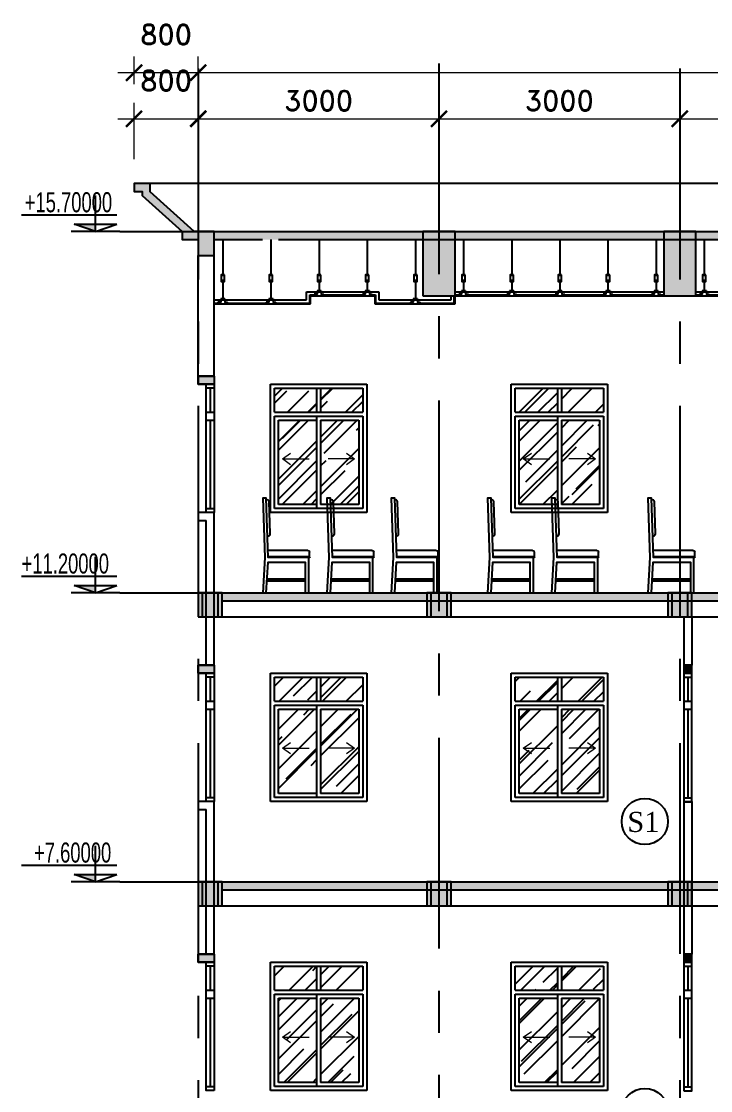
# Model space of a CAD drawing. Header units: inches. Extents: x 452443 to 881249, y 975131 to 1198310.
# Drawn here: x 776662 to 785251, y 1041510 to 1054828 of the extents above; entities that cross this region are included whole.
import ezdxf

# ---------------------------------------------------------------- set-up
doc = ezdxf.new("R2010")
doc.units = ezdxf.units.IN
doc.header["$LTSCALE"] = 3.5
doc.header["$MEASUREMENT"] = 0
doc.linetypes.add('CENTER', pattern=[2, 1.25, -0.25, 0.25, -0.25])
for name, color, linetype in [('1-NETMANH', 1, 'Continuous'), ('cot', 1, 'Continuous'), ('cotnha', 1, 'Continuous'), ('dim 251', 251, 'Continuous'), ('DOOR-84', 84, 'Continuous'), ('GHICHU', 40, 'Continuous'), ('hatch vl', 4, 'Continuous'), ('NCUAMANH', 32, 'Continuous'), ('Netthay_126', 126, 'Continuous'), ('phong', 2, 'Continuous'), ('text', 3, 'Continuous'), ('thuocdo', 3, 'Continuous'), ('Truc', 252, 'Continuous')]:
    doc.layers.add(name, color=color, linetype=linetype)
doc.styles.add('KICHTHUOC', font='VHELVCN0.TTF')
doc.styles.add('romand', font='romand.shx')
doc.styles.get("Standard").update_dxf_attribs({"font": 'times.ttf'})
doc.dimstyles.new('TL100', dxfattribs={"dimscale": 100, "dimtxt": 2.5, "dimasz": 2, "dimexe": 2, "dimexo": 1, "dimgap": 1, "dimtad": 1, "dimdec": 0, "dimzin": 0, "dimdsep": 46, "dimtxsty": 'romand', "dimblk": 'ARCHTICK', "dimcen": 2, "dimdle": 2, "dimclrd": 256, "dimclre": 256, "dimclrt": 7, "dimadec": 0, "dimazin": 0, "dimtfac": 0.004, "dimtdec": 0, "dimtmove": 2, "dimatfit": 3, "dimfxl": 1, "dimtolj": 1, "dimtzin": 0, "dimlwd": 20, "dimlwe": 20, "dimarcsym": 1})

# ---------------------------------------------------------------- blocks, each defined once
blk = doc.blocks.new('_ArchTick')
at = {"color": 0, "linetype": 'ByBlock', "const_width": 0.15}
blk.add_lwpolyline([(-0.5, -0.5), (0.5, 0.5)], dxfattribs=at)
blk = doc.blocks.new('*D2520')
at = {"layer": 'DEFPOINTS', "color": 0}
for p in [(778866, 1053615), (778866, 1053128), (778066, 1053010)]:
    blk.add_point(p, dxfattribs=at)
at = {"layer": 'thuocdo', "linetype": 'Continuous', "lineweight": 20}
for p, q in [((778066, 1053110), (778066, 1053815)), ((778866, 1053228), (778866, 1053815)), ((777866, 1053615), (779066, 1053615))]:
    blk.add_line(p, q, dxfattribs=at)
at = {"layer": 'thuocdo', "lineweight": 20, "xscale": 200, "yscale": 200, "zscale": 200, "rotation": 180}
blk.add_blockref('_ArchTick', (778066, 1053615), dxfattribs=at)
at = {"layer": 'thuocdo', "lineweight": 20, "xscale": 200, "yscale": 200, "zscale": 200}
blk.add_blockref('_ArchTick', (778866, 1053615), dxfattribs=at)
at = {"layer": 'thuocdo', "color": 7, "insert": (778466, 1054090), "char_height": 250, "attachment_point": 5, "style": 'romand'}
blk.add_mtext('\\A1;800', dxfattribs=at)
blk = doc.blocks.new('*D2521')
at = {"layer": 'DEFPOINTS', "color": 0}
for p in [(781866, 1053615), (781866, 1053563), (778866, 1053128)]:
    blk.add_point(p, dxfattribs=at)
at = {"layer": 'thuocdo', "linetype": 'Continuous', "lineweight": 20}
for p, q in [((778866, 1053228), (778866, 1053815)), ((781866, 1053663), (781866, 1053815)), ((778666, 1053615), (782066, 1053615))]:
    blk.add_line(p, q, dxfattribs=at)
at = {"layer": 'thuocdo', "lineweight": 20, "xscale": 200, "yscale": 200, "zscale": 200, "rotation": 180}
blk.add_blockref('_ArchTick', (778866, 1053615), dxfattribs=at)
at = {"layer": 'thuocdo', "lineweight": 20, "xscale": 200, "yscale": 200, "zscale": 200}
blk.add_blockref('_ArchTick', (781866, 1053615), dxfattribs=at)
at = {"layer": 'thuocdo', "color": 7, "insert": (780366, 1053840), "char_height": 250, "attachment_point": 5, "style": 'romand'}
blk.add_mtext('\\A1;3000', dxfattribs=at)
blk = doc.blocks.new('*D2522')
at = {"layer": 'DEFPOINTS', "color": 0}
for p in [(784866, 1053615), (781866, 1053563), (784866, 1053563)]:
    blk.add_point(p, dxfattribs=at)
at = {"layer": 'thuocdo', "linetype": 'Continuous', "lineweight": 20}
for p, q in [((781866, 1053663), (781866, 1053815)), ((784866, 1053663), (784866, 1053815)), ((781666, 1053615), (785066, 1053615))]:
    blk.add_line(p, q, dxfattribs=at)
at = {"layer": 'thuocdo', "lineweight": 20, "xscale": 200, "yscale": 200, "zscale": 200, "rotation": 180}
blk.add_blockref('_ArchTick', (781866, 1053615), dxfattribs=at)
at = {"layer": 'thuocdo', "lineweight": 20, "xscale": 200, "yscale": 200, "zscale": 200}
blk.add_blockref('_ArchTick', (784866, 1053615), dxfattribs=at)
at = {"layer": 'thuocdo', "color": 7, "insert": (783366, 1053840), "char_height": 250, "attachment_point": 5, "style": 'romand'}
blk.add_mtext('\\A1;3000', dxfattribs=at)
blk = doc.blocks.new('*D2524')
at = {"layer": 'DEFPOINTS', "color": 0}
for p in [(787366, 1053615), (784866, 1053563), (787366, 1053563)]:
    blk.add_point(p, dxfattribs=at)
at = {"layer": 'thuocdo', "linetype": 'Continuous', "lineweight": 20}
for p, q in [((784866, 1053663), (784866, 1053815)), ((787366, 1053663), (787366, 1053815)), ((784666, 1053615), (787566, 1053615))]:
    blk.add_line(p, q, dxfattribs=at)
at = {"layer": 'thuocdo', "lineweight": 20, "xscale": 200, "yscale": 200, "zscale": 200, "rotation": 180}
blk.add_blockref('_ArchTick', (784866, 1053615), dxfattribs=at)
at = {"layer": 'thuocdo', "lineweight": 20, "xscale": 200, "yscale": 200, "zscale": 200}
blk.add_blockref('_ArchTick', (787366, 1053615), dxfattribs=at)
at = {"layer": 'thuocdo', "color": 7, "insert": (786116, 1053840), "char_height": 250, "attachment_point": 5, "style": 'romand'}
blk.add_mtext('\\A1;2500', dxfattribs=at)
blk = doc.blocks.new('*D2528')
at = {"layer": 'DEFPOINTS', "color": 0}
for p in [(778866, 1054189), (778866, 1053946), (793366, 1053571)]:
    blk.add_point(p, dxfattribs=at)
at = {"layer": 'thuocdo', "linetype": 'Continuous', "lineweight": 20}
for p, q in [((778866, 1054046), (778866, 1054389)), ((793366, 1053671), (793366, 1054389)), ((793566, 1054189), (778666, 1054189))]:
    blk.add_line(p, q, dxfattribs=at)
at = {"layer": 'thuocdo', "lineweight": 20, "xscale": 200, "yscale": 200, "zscale": 200, "rotation": 180}
blk.add_blockref('_ArchTick', (778866, 1054189), dxfattribs=at)
at = {"layer": 'thuocdo', "lineweight": 20, "xscale": 200, "yscale": 200, "zscale": 200}
blk.add_blockref('_ArchTick', (793366, 1054189), dxfattribs=at)
at = {"layer": 'thuocdo', "color": 7, "insert": (786116, 1054414), "char_height": 250, "attachment_point": 5, "style": 'romand'}
blk.add_mtext('\\A1;14500', dxfattribs=at)
blk = doc.blocks.new('*D2529')
at = {"layer": 'DEFPOINTS', "color": 0}
for p in [(778066, 1054189), (778066, 1053946), (778866, 1053946)]:
    blk.add_point(p, dxfattribs=at)
at = {"layer": 'thuocdo', "linetype": 'Continuous', "lineweight": 20}
for p, q in [((778066, 1054046), (778066, 1054389)), ((778866, 1054046), (778866, 1054389)), ((779066, 1054189), (777866, 1054189))]:
    blk.add_line(p, q, dxfattribs=at)
at = {"layer": 'thuocdo', "lineweight": 20, "xscale": 200, "yscale": 200, "zscale": 200, "rotation": 180}
blk.add_blockref('_ArchTick', (778066, 1054189), dxfattribs=at)
at = {"layer": 'thuocdo', "lineweight": 20, "xscale": 200, "yscale": 200, "zscale": 200}
blk.add_blockref('_ArchTick', (778866, 1054189), dxfattribs=at)
at = {"layer": 'thuocdo', "color": 7, "insert": (778466, 1054664), "char_height": 250, "attachment_point": 5, "style": 'romand'}
blk.add_mtext('\\A1;800', dxfattribs=at)
blk = doc.blocks.new('ghe 560')
for p, q in [((-529, 169), (-55, 169)), ((-529, 146), (-53, 146))]:
    blk.add_line(p, q)
blk.add_lwpolyline([(-45, 0), (-67, 382), (-529, 382), (-529, 0), (-574, 0), (-574, 439), (-70, 439), (-45, 1181), (0, 1181), (-25, 439), (0, 0)], close=True)
at = {"layer": '1-NETMANH'}
for p, q in [((-585, 450), (-585, 506)), ((-585, 450), (-70, 450)), ((-562, 529), (-68, 529))]:
    blk.add_line(p, q, dxfattribs=at)
blk.add_lwpolyline([(-61, 711, -0.588296), (-94, 733), (-80, 1136, -0.588296), (-46, 1155)], format="xyb", dxfattribs=at)
for centre, radius, start, end in [((-562, 506), 22.5, 90, 180), ((-574, 450), 11.2, 180, 270)]:
    blk.add_arc(centre, radius, start, end, dxfattribs=at)
blk = doc.blocks.new('CD')
at = {"ltscale": 50}
blk.add_hatch(color=256, dxfattribs=at).paths.add_polyline_path([(0, 69.3), (0, 0), (196.9, 69.3)])
for p, q in [((0, 0), (0, 334.6)), ((-196.1, 152.2), (687.5, 152.2)), ((-226.8, 0), (226.8, 0)), ((0, 0), (-196.9, 69.3)), ((196.9, 69.3), (-196.9, 69.3)), ((0, 0), (196.9, 69.3))]:
    blk.add_line(p, q, dxfattribs=at)
at = {"layer": 'text', "style": 'KICHTHUOC', "width": 0.8}
blk.add_attdef('%%P0.000', (16.8, 178.7), '', height=150, dxfattribs=at)
blk = doc.blocks.new('gcfhgt')
at = {"layer": 'dim 251', "linetype": 'Continuous'}
for points in [[(371279, 227937), (371279, 227894), (371245, 227894)], [(371365, 227894), (371365, 227875), (371245, 227875), (371245, 227894)], [(371279, 227937), (371331, 227937)], [(371331, 227937), (371331, 227894), (371365, 227894)]]:
    blk.add_lwpolyline(points, dxfattribs=at)
blk = doc.blocks.new('CUAS1200x1600')
at = {"layer": 'hatch vl'}
h = blk.add_hatch(dxfattribs=at)
h.set_pattern_fill('AR-RROOF', color=256, scale=15, angle=45)
h.set_pattern_definition([(45, (381731, 834646.73), (323.28922, 862.10459), [5715, -762, 1905, -381]), (45, (381954.6, 835139.75), (-627.7199, 88.90454), [1143, -125.73, 2286, -285.75]), (45, (381636.7, 835010.43), (1220.41681, 1581.4231), [3048, -533.4, 1524, -381])])
h.paths.add_polyline_path([(100, 100), (575, 100), (575, 1150), (100, 1150)])
h.paths.add_polyline_path([(625, 100), (1100, 100), (1100, 1150), (625, 1150)])
h.paths.add_polyline_path([(575, 1250), (575, 1550), (50, 1550), (50, 1250)])
h.paths.add_polyline_path([(625, 1550), (625, 1250), (1150, 1250), (1150, 1550)])
at = {"layer": 'DOOR-84', "ltscale": 3}
for p, q in [((0, 0), (0, 1600)), ((0, 1600), (1200, 1600)), ((50, 1250), (50, 1550)), ((50, 1550), (1150, 1550)), ((1150, 1550), (1150, 1250)), ((50, 1250), (1150, 1250)), ((50, 50), (50, 1200)), ((50, 1200), (1150, 1200)), ((1150, 1200), (1150, 50)), ((100, 100), (100, 1150)), ((100, 1150), (575, 1150)), ((625, 1150), (1100, 1150)), ((1100, 1150), (1100, 100)), ((1200, 0), (0, 0)), ((1150, 50), (50, 50)), ((575, 100), (100, 100)), ((1100, 100), (625, 100))]:
    blk.add_line(p, q, dxfattribs=at)
for points in [[(1200, 1600), (1200, 0)], [(575, 1550), (575, 1250)], [(625, 1550), (625, 1250)], [(575, 1200), (575, 50)], [(625, 1150), (625, 100)]]:
    blk.add_lwpolyline(points, dxfattribs=at)
for points in [[(151, 667), (481, 667)], [(1049, 667), (719, 667)]]:
    blk.add_leader(points, dimstyle='TL100', override={"dimasz": 1, "dimtad": 0, "dimldrblk": 'Open90', "dimarcsym": 1}, dxfattribs=at)

msp = doc.modelspace()

# ---------------------------------------------------------------- hatches: boundary and pattern name
at = {"layer": 'cot'}
h = msp.add_hatch(color=256, dxfattribs=at)
h.dxf.hatch_style = 1
h.paths.add_polyline_path([(778865.8, 1052110.4), (778865.8, 1052210.4), (778815.2, 1052210.4), (778265.8, 1052704.9), (778265.8, 1052810.4), (778065.8, 1052810.4), (778065.8, 1052710.4), (778165.8, 1052710.4), (778165.8, 1052660.4), (778665.8, 1052210.4), (778665.8, 1052110.4)])
h = msp.add_hatch(color=256, dxfattribs=at)
h.dxf.hatch_style = 1
h.paths.add_polyline_path([(779065.8, 1052210.4), (778865.8, 1052210.4), (778865.8, 1051910.4), (779065.8, 1051910.4)])
h = msp.add_hatch(color=256, dxfattribs=at)
h.dxf.hatch_style = 1
h.paths.add_polyline_path([(787215.8, 1052210.4), (785015.8, 1052210.4), (785015.8, 1052110.4), (787215.8, 1052110.4)])
h.paths.add_polyline_path([(791015.8, 1052210.4), (787515.8, 1052210.4), (787515.8, 1052110.4), (791015.8, 1052110.4)])
h.paths.add_polyline_path([(784715.8, 1052110.4), (784715.8, 1052210.4), (781215.8, 1052210.4), (781215.8, 1052110.4)])
h.paths.add_polyline_path([(793365.8, 1052110.4), (793365.8, 1052210.4), (791015.8, 1052210.4), (791015.8, 1052110.4)])
h.paths.add_polyline_path([(778865.8, 1052210.4), (778865.8, 1052110.4), (781215.8, 1052110.4), (781215.8, 1052210.4)])
h = msp.add_hatch(color=256, dxfattribs=at)
h.dxf.hatch_style = 1
h.paths.add_polyline_path([(780265.8, 1052210.4), (779165.8, 1052210.4), (779165.8, 1052110.4), (780265.8, 1052110.4)])
h = msp.add_hatch(color=256, dxfattribs=at)
h.dxf.hatch_style = 1
h.paths.add_polyline_path([(782065.8, 1052210.4), (781665.8, 1052210.4), (781665.8, 1051410.4), (782065.8, 1051410.4)])
h = msp.add_hatch(color=256, dxfattribs=at)
h.dxf.hatch_style = 1
h.paths.add_polyline_path([(785065.8, 1052210.4), (784665.8, 1052210.4), (784665.8, 1051410.4), (785065.8, 1051410.4)])
h = msp.add_hatch(color=256, dxfattribs=at)
h.dxf.hatch_style = 1
h.paths.add_polyline_path([(778865.8, 1050408.4), (779065.8, 1050408.4), (779065.8, 1050308.4), (778865.8, 1050308.4)])
h = msp.add_hatch(color=256, dxfattribs=at)
h.dxf.hatch_style = 1
h.paths.add_polyline_path([(779065.8, 1047710.4), (778865.8, 1047710.4), (778865.8, 1047410.4), (779065.8, 1047410.4)])
h = msp.add_hatch(color=256, dxfattribs=at)
h.dxf.hatch_style = 1
h.paths.add_polyline_path([(787265.8, 1047710.4), (784965.8, 1047710.4), (784965.8, 1047610.4), (787265.8, 1047610.4)])
h.paths.add_polyline_path([(791065.8, 1047710.4), (787465.8, 1047710.4), (787465.8, 1047610.4), (791065.8, 1047610.4)])
h.paths.add_polyline_path([(778865.8, 1047710.4), (778865.8, 1047610.4), (784765.8, 1047610.4), (784765.8, 1047710.4)])
h.paths.add_polyline_path([(793365.8, 1047610.4), (793365.8, 1047710.4), (791065.8, 1047710.4), (791065.8, 1047610.4)])
h = msp.add_hatch(color=256, dxfattribs=at)
h.dxf.hatch_style = 1
h.paths.add_polyline_path([(779165.8, 1047710.4), (778865.8, 1047710.4), (778865.8, 1047410.4), (779165.8, 1047410.4)])
h = msp.add_hatch(color=256, dxfattribs=at)
h.dxf.hatch_style = 1
h.paths.add_polyline_path([(779165.8, 1047710.4), (778865.8, 1047710.4), (778865.8, 1047410.4), (779165.8, 1047410.4)])
h = msp.add_hatch(color=256, dxfattribs=at)
h.dxf.hatch_style = 1
h.paths.add_polyline_path([(779115.8, 1047710.4), (778915.8, 1047710.4), (778915.8, 1047410.4), (779115.8, 1047410.4)])
h = msp.add_hatch(color=256, dxfattribs=at)
h.dxf.hatch_style = 1
h.paths.add_polyline_path([(779115.8, 1047710.4), (778915.8, 1047710.4), (778915.8, 1047410.4), (779115.8, 1047410.4)])
h = msp.add_hatch(color=256, dxfattribs=at)
h.dxf.hatch_style = 1
h.paths.add_polyline_path([(782015.8, 1047710.4), (781715.8, 1047710.4), (781715.8, 1047410.4), (782015.8, 1047410.4)])
h = msp.add_hatch(color=256, dxfattribs=at)
h.dxf.hatch_style = 1
h.paths.add_polyline_path([(781965.8, 1047710.4), (781765.8, 1047710.4), (781765.8, 1047410.4), (781965.8, 1047410.4)])
h = msp.add_hatch(color=256, dxfattribs=at)
h.dxf.hatch_style = 1
h.paths.add_polyline_path([(781965.8, 1047710.4), (781765.8, 1047710.4), (781765.8, 1047410.4), (781965.8, 1047410.4)])
h = msp.add_hatch(color=256, dxfattribs=at)
h.dxf.hatch_style = 1
h.paths.add_polyline_path([(785015.8, 1047710.4), (784715.8, 1047710.4), (784715.8, 1047410.4), (785015.8, 1047410.4)])
h = msp.add_hatch(color=256, dxfattribs=at)
h.dxf.hatch_style = 1
h.paths.add_polyline_path([(785015.8, 1047710.4), (784715.8, 1047710.4), (784715.8, 1047410.4), (785015.8, 1047410.4)])
h = msp.add_hatch(color=256, dxfattribs=at)
h.dxf.hatch_style = 1
h.paths.add_polyline_path([(784965.8, 1047710.4), (784765.8, 1047710.4), (784765.8, 1047410.4), (784965.8, 1047410.4)])
h = msp.add_hatch(color=256, dxfattribs=at)
h.dxf.hatch_style = 1
h.paths.add_polyline_path([(784965.8, 1047710.4), (784765.8, 1047710.4), (784765.8, 1047410.4), (784965.8, 1047410.4)])
h = msp.add_hatch(color=256, dxfattribs=at)
h.dxf.hatch_style = 1
h.paths.add_polyline_path([(778865.8, 1046808.4), (779065.8, 1046808.4), (779065.8, 1046708.4), (778865.8, 1046708.4)])
h = msp.add_hatch(color=256, dxfattribs=at)
h.dxf.hatch_style = 1
h.paths.add_polyline_path([(785015.8, 1046810.4), (784915.8, 1046810.4), (784915.8, 1046710.4), (785015.8, 1046710.4)])
h = msp.add_hatch(color=256, dxfattribs=at)
h.dxf.hatch_style = 1
h.paths.add_polyline_path([(779065.8, 1044110.4), (778865.8, 1044110.4), (778865.8, 1043810.4), (779065.8, 1043810.4)])
h = msp.add_hatch(color=256, dxfattribs=at)
h.dxf.hatch_style = 1
h.paths.add_polyline_path([(787265.8, 1044110.4), (784965.8, 1044110.4), (784965.8, 1044010.4), (787265.8, 1044010.4)])
h.paths.add_polyline_path([(791065.8, 1044110.4), (787465.8, 1044110.4), (787465.8, 1044010.4), (791065.8, 1044010.4)])
h.paths.add_polyline_path([(778865.8, 1044110.4), (778865.8, 1044010.4), (784765.8, 1044010.4), (784765.8, 1044110.4)])
h.paths.add_polyline_path([(793365.8, 1044010.4), (793365.8, 1044110.4), (791065.8, 1044110.4), (791065.8, 1044010.4)])
h = msp.add_hatch(color=256, dxfattribs=at)
h.dxf.hatch_style = 1
h.paths.add_polyline_path([(779165.8, 1044110.4), (778865.8, 1044110.4), (778865.8, 1043810.4), (779165.8, 1043810.4)])
h = msp.add_hatch(color=256, dxfattribs=at)
h.dxf.hatch_style = 1
h.paths.add_polyline_path([(779115.8, 1044110.4), (778915.8, 1044110.4), (778915.8, 1043810.4), (779115.8, 1043810.4)])
h = msp.add_hatch(color=256, dxfattribs=at)
h.dxf.hatch_style = 1
h.paths.add_polyline_path([(779115.8, 1044110.4), (778915.8, 1044110.4), (778915.8, 1043810.4), (779115.8, 1043810.4)])
h = msp.add_hatch(color=256, dxfattribs=at)
h.dxf.hatch_style = 1
h.paths.add_polyline_path([(782015.8, 1044110.4), (781715.8, 1044110.4), (781715.8, 1043810.4), (782015.8, 1043810.4)])
h = msp.add_hatch(color=256, dxfattribs=at)
h.dxf.hatch_style = 1
h.paths.add_polyline_path([(781965.8, 1044110.4), (781765.8, 1044110.4), (781765.8, 1043810.4), (781965.8, 1043810.4)])
h = msp.add_hatch(color=256, dxfattribs=at)
h.dxf.hatch_style = 1
h.paths.add_polyline_path([(781965.8, 1044110.4), (781765.8, 1044110.4), (781765.8, 1043810.4), (781965.8, 1043810.4)])
h = msp.add_hatch(color=256, dxfattribs=at)
h.dxf.hatch_style = 1
h.paths.add_polyline_path([(785015.8, 1044110.4), (784715.8, 1044110.4), (784715.8, 1043810.4), (785015.8, 1043810.4)])
h = msp.add_hatch(color=256, dxfattribs=at)
h.dxf.hatch_style = 1
h.paths.add_polyline_path([(784965.8, 1044110.4), (784765.8, 1044110.4), (784765.8, 1043810.4), (784965.8, 1043810.4)])
h = msp.add_hatch(color=256, dxfattribs=at)
h.dxf.hatch_style = 1
h.paths.add_polyline_path([(784965.8, 1044110.4), (784765.8, 1044110.4), (784765.8, 1043810.4), (784965.8, 1043810.4)])
h = msp.add_hatch(color=256, dxfattribs=at)
h.dxf.hatch_style = 1
h.paths.add_polyline_path([(778865.8, 1043208.4), (779065.8, 1043208.4), (779065.8, 1043108.4), (778865.8, 1043108.4)])
h = msp.add_hatch(color=256, dxfattribs=at)
h.dxf.hatch_style = 1
h.paths.add_polyline_path([(785015.8, 1043210.4), (784915.8, 1043210.4), (784915.8, 1043110.4), (785015.8, 1043110.4)])

# ---------------------------------------------------------------- linework, layer by layer
for points in [[(778865.8, 1052210.4), (778815.2, 1052210.4), (778265.8, 1052704.9), (778265.8, 1052810.4), (778065.8, 1052810.4), (778065.8, 1052710.4), (778165.8, 1052710.4), (778165.8, 1052660.4), (778665.8, 1052210.4), (778665.8, 1052110.4), (778865.8, 1052110.4), (778865.8, 1051910.4)], [(779865.8, 1052210.4), (784715.8, 1052210.4)], [(779865.8, 1052110.4), (784715.8, 1052110.4)], [(784715.8, 1052210.4), (793365.8, 1052210.4)], [(784715.8, 1052110.4), (793365.8, 1052110.4)]]:
    msp.add_lwpolyline(points, dxfattribs=at)
for points in [[(778865.8, 1051910.4), (779065.8, 1051910.4), (779065.8, 1052210.4), (778865.8, 1052210.4)], [(781665.8, 1051410.4), (782065.8, 1051410.4), (782065.8, 1052210.4), (781665.8, 1052210.4)], [(784665.8, 1051410.4), (785065.8, 1051410.4), (785065.8, 1052210.4), (784665.8, 1052210.4)], [(779065.8, 1050308.4), (778865.8, 1050308.4), (778865.8, 1050408.4), (779065.8, 1050408.4)], [(778865.8, 1047410.4), (779065.8, 1047410.4), (779065.8, 1047710.4), (778865.8, 1047710.4)], [(778865.8, 1047410.4), (779165.8, 1047410.4), (779165.8, 1047710.4), (778865.8, 1047710.4)], [(778865.8, 1047410.4), (779165.8, 1047410.4), (779165.8, 1047710.4), (778865.8, 1047710.4)], [(778915.8, 1047410.4), (779115.8, 1047410.4), (779115.8, 1047710.4), (778915.8, 1047710.4)], [(778915.8, 1047410.4), (779115.8, 1047410.4), (779115.8, 1047710.4), (778915.8, 1047710.4)], [(781715.8, 1047410.4), (782015.8, 1047410.4), (782015.8, 1047710.4), (781715.8, 1047710.4)], [(781765.8, 1047410.4), (781965.8, 1047410.4), (781965.8, 1047710.4), (781765.8, 1047710.4)], [(781765.8, 1047410.4), (781965.8, 1047410.4), (781965.8, 1047710.4), (781765.8, 1047710.4)], [(784715.8, 1047410.4), (785015.8, 1047410.4), (785015.8, 1047710.4), (784715.8, 1047710.4)], [(784715.8, 1047410.4), (785015.8, 1047410.4), (785015.8, 1047710.4), (784715.8, 1047710.4)], [(784765.8, 1047410.4), (784965.8, 1047410.4), (784965.8, 1047710.4), (784765.8, 1047710.4)], [(784765.8, 1047410.4), (784965.8, 1047410.4), (784965.8, 1047710.4), (784765.8, 1047710.4)], [(779065.8, 1046708.4), (778865.8, 1046708.4), (778865.8, 1046808.4), (779065.8, 1046808.4)], [(784915.8, 1046710.4), (785015.8, 1046710.4), (785015.8, 1046810.4), (784915.8, 1046810.4)], [(778865.8, 1043810.4), (779065.8, 1043810.4), (779065.8, 1044110.4), (778865.8, 1044110.4)], [(778865.8, 1043810.4), (779165.8, 1043810.4), (779165.8, 1044110.4), (778865.8, 1044110.4)], [(778915.8, 1043810.4), (779115.8, 1043810.4), (779115.8, 1044110.4), (778915.8, 1044110.4)], [(778915.8, 1043810.4), (779115.8, 1043810.4), (779115.8, 1044110.4), (778915.8, 1044110.4)], [(781715.8, 1043810.4), (782015.8, 1043810.4), (782015.8, 1044110.4), (781715.8, 1044110.4)], [(781765.8, 1043810.4), (781965.8, 1043810.4), (781965.8, 1044110.4), (781765.8, 1044110.4)], [(781765.8, 1043810.4), (781965.8, 1043810.4), (781965.8, 1044110.4), (781765.8, 1044110.4)], [(784715.8, 1043810.4), (785015.8, 1043810.4), (785015.8, 1044110.4), (784715.8, 1044110.4)], [(784765.8, 1043810.4), (784965.8, 1043810.4), (784965.8, 1044110.4), (784765.8, 1044110.4)], [(784765.8, 1043810.4), (784965.8, 1043810.4), (784965.8, 1044110.4), (784765.8, 1044110.4)], [(779065.8, 1043108.4), (778865.8, 1043108.4), (778865.8, 1043208.4), (779065.8, 1043208.4)], [(784915.8, 1043110.4), (785015.8, 1043110.4), (785015.8, 1043210.4), (784915.8, 1043210.4)]]:
    msp.add_lwpolyline(points, close=True, dxfattribs=at)
at = {"layer": 'cotnha'}
for points in [[(779065.8, 1052210.4), (779665.8, 1052210.4)], [(779065.8, 1052110.4), (779665.8, 1052110.4)], [(779165.8, 1047710.4), (793365.8, 1047710.4)], [(779165.8, 1047610.4), (793365.8, 1047610.4)], [(779165.8, 1044110.4), (793365.8, 1044110.4)], [(779165.8, 1044010.4), (793365.8, 1044010.4)]]:
    msp.add_lwpolyline(points, dxfattribs=at)
at = {"layer": 'dim 251', "linetype": 'Continuous'}
for p, q in [((779171.8, 1052110.4), (779171.8, 1051653.8)), ((779771.8, 1052110.4), (779771.8, 1051653.8)), ((780371.8, 1052110.4), (780371.8, 1051653.8)), ((780971.8, 1052110.4), (780971.8, 1051653.8)), ((781571.8, 1052110.4), (781571.8, 1051653.8)), ((782171.8, 1052110.4), (782171.8, 1051653.8)), ((782771.8, 1052110.4), (782771.8, 1051653.8)), ((783371.8, 1052110.4), (783371.8, 1051653.8)), ((783971.8, 1052110.4), (783971.8, 1051653.8)), ((784571.8, 1052110.4), (784571.8, 1051653.8)), ((785171.8, 1052110.4), (785171.8, 1051653.8)), ((779171.8, 1051611.6), (779171.8, 1051360)), ((779771.8, 1051611.6), (779771.8, 1051360)), ((780371.8, 1051611.6), (780371.8, 1051460)), ((780971.8, 1051611.6), (780971.8, 1051460)), ((781571.8, 1051611.6), (781571.8, 1051360)), ((782171.8, 1051611.6), (782171.8, 1051460)), ((782771.8, 1051611.6), (782771.8, 1051460)), ((783371.8, 1051611.6), (783371.8, 1051460)), ((783971.8, 1051611.6), (783971.8, 1051460)), ((784571.8, 1051611.6), (784571.8, 1051460)), ((785171.8, 1051611.6), (785171.8, 1051460)), ((780215.8, 1051360.4), (780215.8, 1051460.4)), ((780215.8, 1051460.4), (781115.8, 1051460.4)), ((781115.8, 1051460.4), (781115.8, 1051360.4)), ((782065.8, 1051460.4), (784665.8, 1051460.4)), ((785065.8, 1051460.4), (787165.8, 1051460.4)), ((779065.8, 1051360.4), (780215.8, 1051360.4)), ((779065.8, 1051320.4), (779146.9, 1051320.4)), ((779065.8, 1051310.4), (780265.8, 1051310.4)), ((779196.7, 1051320.4), (779746.9, 1051320.4)), ((779796.7, 1051320.4), (780255.8, 1051320.4)), ((780255.8, 1051320.4), (780255.8, 1051420.4)), ((780255.8, 1051420.4), (780346.9, 1051420.4)), ((780265.8, 1051310.4), (780265.8, 1051410.4)), ((780265.8, 1051410.4), (781065.8, 1051410.4)), ((780396.7, 1051420.4), (780946.9, 1051420.4)), ((780996.7, 1051420.4), (781075.8, 1051420.4)), ((781065.8, 1051410.4), (781065.8, 1051310.4)), ((781065.8, 1051310.4), (782065.8, 1051310.4)), ((781075.8, 1051420.4), (781075.8, 1051320.4)), ((781075.8, 1051320.4), (781546.9, 1051320.4)), ((781115.8, 1051360.4), (782015.8, 1051360.4)), ((781596.7, 1051320.4), (782055.8, 1051320.4)), ((782015.8, 1051360.4), (782015.8, 1051410.4)), ((782055.8, 1051320.4), (782055.8, 1051410.4)), ((782065.8, 1051420.4), (782146.9, 1051420.4)), ((782065.8, 1051310.4), (782065.8, 1051410.4)), ((782065.8, 1051410.4), (787165.8, 1051410.4)), ((782196.7, 1051420.4), (782746.9, 1051420.4)), ((782796.7, 1051420.4), (783346.9, 1051420.4)), ((783396.7, 1051420.4), (783946.9, 1051420.4)), ((783996.7, 1051420.4), (784546.9, 1051420.4)), ((784596.7, 1051420.4), (784665.8, 1051420.4)), ((785065.8, 1051420.4), (785146.9, 1051420.4)), ((785196.7, 1051420.4), (785746.9, 1051420.4))]:
    msp.add_line(p, q, dxfattribs=at)
for points in [[(779192.7, 1051671.4), (779150.9, 1051671.4), (779150.9, 1051590.3), (779192.7, 1051590.3)], [(779192.7, 1051671.4), (779150.9, 1051671.4), (779150.9, 1051590.3), (779192.7, 1051590.3)], [(779192.7, 1051671.4), (779150.9, 1051671.4), (779150.9, 1051590.3), (779192.7, 1051590.3)], [(779792.7, 1051671.4), (779750.9, 1051671.4), (779750.9, 1051590.3), (779792.7, 1051590.3)], [(779792.7, 1051671.4), (779750.9, 1051671.4), (779750.9, 1051590.3), (779792.7, 1051590.3)], [(779792.7, 1051671.4), (779750.9, 1051671.4), (779750.9, 1051590.3), (779792.7, 1051590.3)], [(780392.7, 1051671.4), (780350.9, 1051671.4), (780350.9, 1051590.3), (780392.7, 1051590.3)], [(780392.7, 1051671.4), (780350.9, 1051671.4), (780350.9, 1051590.3), (780392.7, 1051590.3)], [(780392.7, 1051671.4), (780350.9, 1051671.4), (780350.9, 1051590.3), (780392.7, 1051590.3)], [(780992.7, 1051671.4), (780950.9, 1051671.4), (780950.9, 1051590.3), (780992.7, 1051590.3)], [(780992.7, 1051671.4), (780950.9, 1051671.4), (780950.9, 1051590.3), (780992.7, 1051590.3)], [(780992.7, 1051671.4), (780950.9, 1051671.4), (780950.9, 1051590.3), (780992.7, 1051590.3)], [(781592.7, 1051671.4), (781550.9, 1051671.4), (781550.9, 1051590.3), (781592.7, 1051590.3)], [(781592.7, 1051671.4), (781550.9, 1051671.4), (781550.9, 1051590.3), (781592.7, 1051590.3)], [(781592.7, 1051671.4), (781550.9, 1051671.4), (781550.9, 1051590.3), (781592.7, 1051590.3)], [(782192.7, 1051671.4), (782150.9, 1051671.4), (782150.9, 1051590.3), (782192.7, 1051590.3)], [(782192.7, 1051671.4), (782150.9, 1051671.4), (782150.9, 1051590.3), (782192.7, 1051590.3)], [(782192.7, 1051671.4), (782150.9, 1051671.4), (782150.9, 1051590.3), (782192.7, 1051590.3)], [(782792.7, 1051671.4), (782750.9, 1051671.4), (782750.9, 1051590.3), (782792.7, 1051590.3)], [(782792.7, 1051671.4), (782750.9, 1051671.4), (782750.9, 1051590.3), (782792.7, 1051590.3)], [(782792.7, 1051671.4), (782750.9, 1051671.4), (782750.9, 1051590.3), (782792.7, 1051590.3)], [(783392.7, 1051671.4), (783350.9, 1051671.4), (783350.9, 1051590.3), (783392.7, 1051590.3)], [(783392.7, 1051671.4), (783350.9, 1051671.4), (783350.9, 1051590.3), (783392.7, 1051590.3)], [(783392.7, 1051671.4), (783350.9, 1051671.4), (783350.9, 1051590.3), (783392.7, 1051590.3)], [(783992.7, 1051671.4), (783950.9, 1051671.4), (783950.9, 1051590.3), (783992.7, 1051590.3)], [(783992.7, 1051671.4), (783950.9, 1051671.4), (783950.9, 1051590.3), (783992.7, 1051590.3)], [(783992.7, 1051671.4), (783950.9, 1051671.4), (783950.9, 1051590.3), (783992.7, 1051590.3)], [(784592.7, 1051671.4), (784550.9, 1051671.4), (784550.9, 1051590.3), (784592.7, 1051590.3)], [(784592.7, 1051671.4), (784550.9, 1051671.4), (784550.9, 1051590.3), (784592.7, 1051590.3)], [(784592.7, 1051671.4), (784550.9, 1051671.4), (784550.9, 1051590.3), (784592.7, 1051590.3)], [(785192.7, 1051671.4), (785150.9, 1051671.4), (785150.9, 1051590.3), (785192.7, 1051590.3)], [(785192.7, 1051671.4), (785150.9, 1051671.4), (785150.9, 1051590.3), (785192.7, 1051590.3)], [(785192.7, 1051671.4), (785150.9, 1051671.4), (785150.9, 1051590.3), (785192.7, 1051590.3)]]:
    msp.add_lwpolyline(points, close=True, dxfattribs=at)
at = {"layer": 'DOOR-84'}
for points in [[(779065.8, 1048710.2), (778965.8, 1048710.2), (778965.8, 1050308.4), (779065.8, 1050308.4)], [(779065.8, 1045110.2), (778965.8, 1045110.2), (778965.8, 1046708.4), (779065.8, 1046708.4)], [(784915.8, 1045108.4), (785015.8, 1045108.4), (785015.8, 1046710.4), (784915.8, 1046710.4)], [(779065.8, 1041510.2), (778965.8, 1041510.2), (778965.8, 1043108.4), (779065.8, 1043108.4)], [(784915.8, 1041508.4), (785015.8, 1041508.4), (785015.8, 1043110.4), (784915.8, 1043110.4)]]:
    msp.add_lwpolyline(points, close=True, dxfattribs=at)
for points in [[(779065.8, 1050308.4), (778965.8, 1050308.4)], [(779065.8, 1050258.4), (778965.8, 1050258.4)], [(779015.8, 1050258.4), (779015.8, 1049958.4)], [(779065.8, 1049958.4), (778965.8, 1049958.4)], [(779065.8, 1049858.4), (778965.8, 1049858.4)], [(779015.8, 1049858.4), (779015.8, 1048758.4)], [(779065.8, 1048758.4), (778965.8, 1048758.4)], [(779065.8, 1048710.2), (778965.8, 1048710.2)], [(779065.8, 1046708.4), (778965.8, 1046708.4)], [(779065.8, 1046658.4), (778965.8, 1046658.4)], [(779015.8, 1046658.4), (779015.8, 1046358.4)], [(784915.8, 1046710.4), (785015.8, 1046710.4)], [(784915.8, 1046660.4), (785015.8, 1046660.4)], [(784965.8, 1046660.4), (784965.8, 1046360.4)], [(779065.8, 1046358.4), (778965.8, 1046358.4)], [(779065.8, 1046258.4), (778965.8, 1046258.4)], [(779015.8, 1046258.4), (779015.8, 1045158.4)], [(784915.8, 1046360.4), (785015.8, 1046360.4)], [(784915.8, 1046260.4), (785015.8, 1046260.4)], [(784965.8, 1046260.4), (784965.8, 1045158.4)], [(779065.8, 1045158.4), (778965.8, 1045158.4)], [(779065.8, 1045110.2), (778965.8, 1045110.2)], [(784915.8, 1045158.4), (785015.8, 1045158.4)], [(784915.8, 1045108.4), (785015.8, 1045108.4)], [(779065.8, 1043108.4), (778965.8, 1043108.4)], [(779065.8, 1043058.4), (778965.8, 1043058.4)], [(779015.8, 1043058.4), (779015.8, 1042758.4)], [(784915.8, 1043110.4), (785015.8, 1043110.4)], [(784915.8, 1043060.4), (785015.8, 1043060.4)], [(784965.8, 1043060.4), (784965.8, 1042760.4)], [(779065.8, 1042758.4), (778965.8, 1042758.4)], [(779065.8, 1042658.4), (778965.8, 1042658.4)], [(779015.8, 1042658.4), (779015.8, 1041558.4)], [(784915.8, 1042760.4), (785015.8, 1042760.4)], [(784915.8, 1042660.4), (785015.8, 1042660.4)], [(784965.8, 1042660.4), (784965.8, 1041558.4)], [(779065.8, 1041558.4), (778965.8, 1041558.4)], [(784915.8, 1041558.4), (785015.8, 1041558.4)]]:
    msp.add_lwpolyline(points, dxfattribs=at)
at = {"layer": 'Netthay_126'}
for points in [[(793965.8, 1052810.4), (778265.8, 1052810.4)], [(779082.1, 1047410.4), (793365.8, 1047410.4)], [(779082.1, 1043810.4), (793365.8, 1043810.4)]]:
    msp.add_lwpolyline(points, dxfattribs=at)
at = {"layer": 'Netthay_126', "ltscale": 200}
msp.add_lwpolyline([(784430.8, 1043247.6, 0, 100, 0), (784430.8, 1043541.8, 0, 0, 0), (784430.8, 1044574.3, 0, 0, 0)], format="xyseb", dxfattribs=at)
at = {"layer": 'Netthay_126'}
for centre in [(784430.8, 1044862.6), (784430.8, 1041249.8)]:
    msp.add_circle(centre, 288.2, dxfattribs=at)
at = {"layer": 'phong'}
for p, q in [((784915.8, 1047410.4), (784915.8, 1046810.4)), ((785015.8, 1047410.4), (785015.8, 1046810.4)), ((784915.8, 1045110.2), (784915.8, 1043210.4)), ((785015.8, 1045110.2), (785015.8, 1043210.4))]:
    msp.add_line(p, q, dxfattribs=at)
for points in [[(778865.8, 1050408.4), (778865.8, 1051910.4)], [(779065.8, 1050408.4), (779065.8, 1051910.4)], [(778965.8, 1050408.4), (778865.8, 1050408.4), (778865.8, 1050308.4), (778965.8, 1050308.4)], [(779065.8, 1050408.4), (778965.8, 1050408.4)], [(778965.8, 1048710.2), (778865.8, 1048710.2), (778865.8, 1048610.2), (778965.8, 1048610.2)], [(779065.8, 1048710.2), (778965.8, 1048710.2)], [(779065.8, 1046808.4), (779065.8, 1048710.2)], [(779065.8, 1047710.4), (779065.8, 1048710.2)], [(778965.8, 1046808.4), (778965.8, 1048610.2)], [(778965.8, 1047710.4), (778965.8, 1048610.2)], [(778965.8, 1046808.4), (778865.8, 1046808.4), (778865.8, 1046708.4), (778965.8, 1046708.4)], [(779065.8, 1046808.4), (778965.8, 1046808.4)], [(784915.8, 1046810.4), (785015.8, 1046810.4)], [(778965.8, 1045110.2), (778865.8, 1045110.2), (778865.8, 1045010.2), (778965.8, 1045010.2)], [(779065.8, 1045110.2), (778965.8, 1045110.2)], [(779065.8, 1043208.4), (779065.8, 1045110.2)], [(779065.8, 1044110.4), (779065.8, 1045110.2)], [(784915.8, 1045110.2), (785015.8, 1045110.2)], [(778965.8, 1043208.4), (778965.8, 1045010.2)], [(778965.8, 1044110.4), (778965.8, 1045010.2)], [(778965.8, 1043208.4), (778865.8, 1043208.4), (778865.8, 1043108.4), (778965.8, 1043108.4)], [(779065.8, 1043208.4), (778965.8, 1043208.4)], [(784915.8, 1043210.4), (785015.8, 1043210.4)]]:
    msp.add_lwpolyline(points, dxfattribs=at)
at = {"layer": 'Truc', "linetype": 'CENTER', "ltscale": 600}
for p, q in [((777890.9, 1052210.4), (795486.8, 1052210.4)), ((777890.9, 1047710.4), (795486.8, 1047710.4)), ((777890.9, 1044110.4), (795486.8, 1044110.4))]:
    msp.add_line(p, q, dxfattribs=at)
for points in [[(778865.8, 1054239.7), (778865.8, 1033159.6)], [(781865.8, 1054305.2), (781865.8, 1033225)], [(784865.8, 1054239.7), (784865.8, 1033159.6)]]:
    msp.add_lwpolyline(points, dxfattribs=at)

# ---------------------------------------------------------------- block references
at = {"layer": 'dim 251', "linetype": 'Continuous', "xscale": -1}
for p in [(1151677.1, 823535.3), (1151677.1, 823535.3), (1151677.1, 823535.3), (1152277.1, 823535.3), (1152277.1, 823535.3), (1152277.1, 823535.3), (1153477.1, 823535.3), (1154077.1, 823535.3), (1154677.1, 823535.3), (1155277.1, 823535.3), (1155877.1, 823535.3), (1156477.1, 823535.3), (1150477.1, 823435.3), (1150477.1, 823435.3), (1150477.1, 823435.3), (1151077.1, 823435.3), (1151077.1, 823435.3), (1151077.1, 823435.3), (1152877.1, 823435.3), (1152877.1, 823435.3), (1152877.1, 823435.3)]:
    msp.add_blockref('gcfhgt', p, dxfattribs=at)
at = {"layer": 'DOOR-84'}
for p in [(779765.8, 1048710.4), (782765.8, 1048710.4), (779765.8, 1045110.4), (782765.8, 1045110.4), (779765.8, 1041510.4), (782765.8, 1041510.4)]:
    msp.add_blockref('CUAS1200x1600', p, dxfattribs=at)
at = {"layer": 'GHICHU', "ltscale": 10}
ref = msp.add_blockref('CD', (777586.1, 1052210.4), dxfattribs=dict(at, xscale=-1.344000000273809, yscale=1.343999999458902, zscale=1.344))
ref.add_attrib('%%P0.000', '+15.70000', (776703.7, 1052450.5), dxfattribs={"layer": 'text', "height": 250, "style": 'KICHTHUOC', "width": 0.8})
ref = msp.add_blockref('CD', (777586.1, 1047710.4), dxfattribs=dict(at, xscale=-1.344000000273809, yscale=1.343999999458902, zscale=1.344))
ref.add_attrib('%%P0.000', '+11.20000', (776664.4, 1047950.5), dxfattribs={"layer": 'text', "height": 250, "style": 'KICHTHUOC', "width": 0.8})
ref = msp.add_blockref('CD', (777586.1, 1044110.4), dxfattribs=dict(at, xscale=-1.344000000273809, yscale=1.343999999458902, zscale=1.344))
ref.add_attrib('%%P0.000', '+7.60000', (776819.8, 1044350.5), dxfattribs={"layer": 'text', "height": 250, "style": 'KICHTHUOC', "width": 0.8})
at = {"layer": 'NCUAMANH', "xscale": -1}
for p in [(779669.3, 1047710.4), (780469.3, 1047710.4), (781269.3, 1047710.4), (782469.3, 1047710.4), (783269.3, 1047710.4), (784469.3, 1047710.4)]:
    msp.add_blockref('ghe 560', p, dxfattribs=at)

# ---------------------------------------------------------------- texts
at = {"insert": (784412.3, 1044982.3), "char_height": 250, "width": 429.187, "attachment_point": 2, "line_spacing_factor": 0.938532}
msp.add_mtext('S1', dxfattribs=at)

# ---------------------------------------------------------------- dimensions: what is measured, and where the dimension line sits
at = {"layer": 'thuocdo'}
for base, p1, p2, picture, middle in [((778065.8, 1054189.1), (778865.8, 1053946.2), (778065.8, 1053946.2), '*D2529', (778465.8, 1054664.1)), ((778865.8, 1054189.1), (793365.8, 1053570.7), (778865.8, 1053946.2), '*D2528', (786115.8, 1054414.1)), ((778865.8, 1053615), (778065.8, 1053010.4), (778865.8, 1053128.4), '*D2520', (778465.8, 1054090)), ((781865.8, 1053615), (778865.8, 1053128.4), (781865.8, 1053562.8), '*D2521', (780365.8, 1053840)), ((784865.8, 1053615), (781865.8, 1053562.8), (784865.8, 1053562.8), '*D2522', (783365.8, 1053840)), ((787365.8, 1053615), (784865.8, 1053562.8), (787365.8, 1053562.8), '*D2524', (786115.8, 1053840))]:
    dim = msp.add_linear_dim(base=base, p1=p1, p2=p2, dimstyle='TL100', dxfattribs=at)
    dim.commit()
    dim.dimension.update_dxf_attribs({"geometry": picture, "text_midpoint": middle})

doc.saveas('drawing.dxf')
